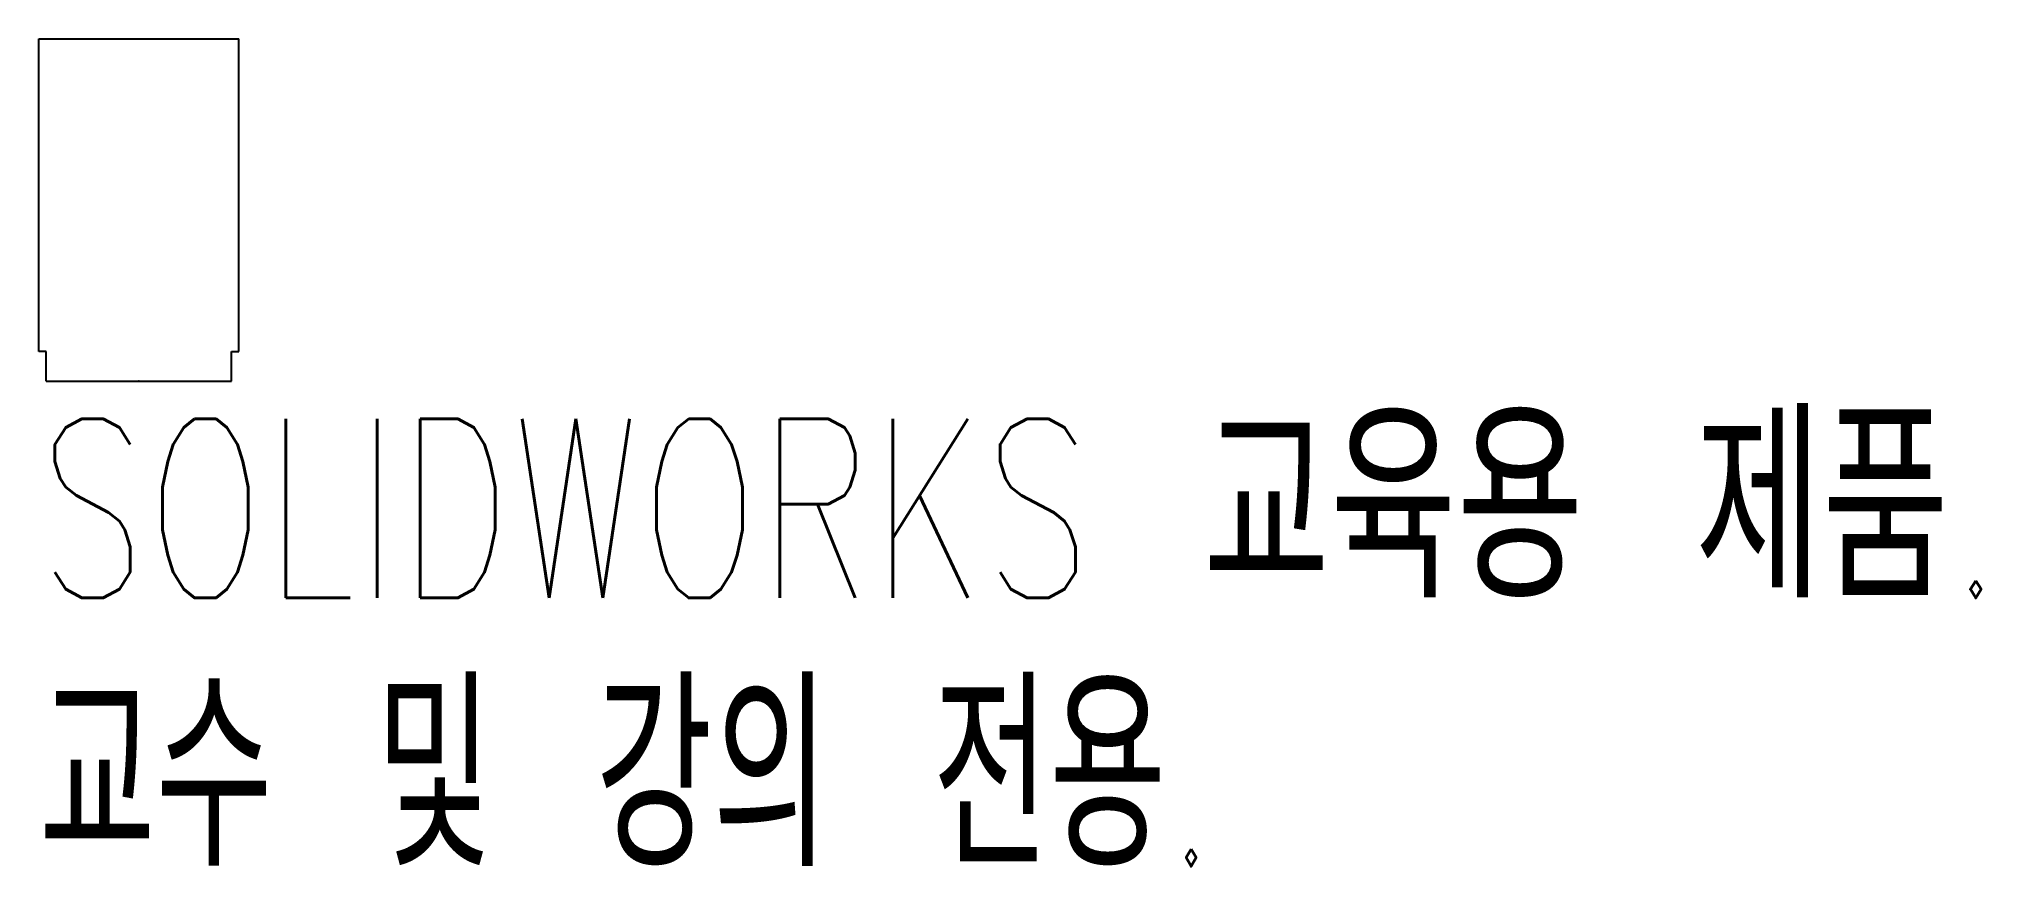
# Model space of a CAD drawing. Header units: millimetres. Extents: x -2.7 to 49.7, y -13.1 to 9.2.
import ezdxf

# ---------------------------------------------------------------- set-up
doc = ezdxf.new("R2010")
doc.units = ezdxf.units.MM
doc.header["$PDSIZE"] = -1
doc.styles.add('SLDTEXTSTYLE0', font='TXT', dxfattribs={"width": 0.7, "bigfont": 'bigfont'})
doc.styles.add('SLDTEXTSTYLE1', font='TXT', dxfattribs={"width": 0.645455, "bigfont": 'bigfont'})

msp = doc.modelspace()

# ---------------------------------------------------------------- linework, layer by layer
at = {"color": 7, "linetype": 'Continuous'}
for p, q in [((-2.7, 0.8), (-2.7, 9.25)), ((-2.7, 9.25), (2.7, 9.25)), ((2.7, 0.8), (2.7, 9.25)), ((-2.5, 0.8), (-2.7, 0.8)), ((-2.5, 0), (-2.5, 0.8)), ((2.5, 0.8), (2.7, 0.8)), ((2.5, 0), (2.5, 0.8)), ((-2.5, 0), (2.5, 0))]:
    msp.add_line(p, q, dxfattribs=at)
msp.add_point((0, 0), dxfattribs=at)

# ---------------------------------------------------------------- texts
at = {"color": 7, "linetype": 'Continuous', "char_height": 4.83362, "attachment_point": 1}
for s, insert, style in [('SOLIDWORKS 교육용 제품.', (-2.7, -1.02), 'SLDTEXTSTYLE0'), ('교수 및 강의 전용.', (-2.7, -8.27), 'SLDTEXTSTYLE1')]:
    msp.add_mtext(s, dxfattribs=dict(at, insert=insert, style=style))

doc.saveas('drawing.dxf')
